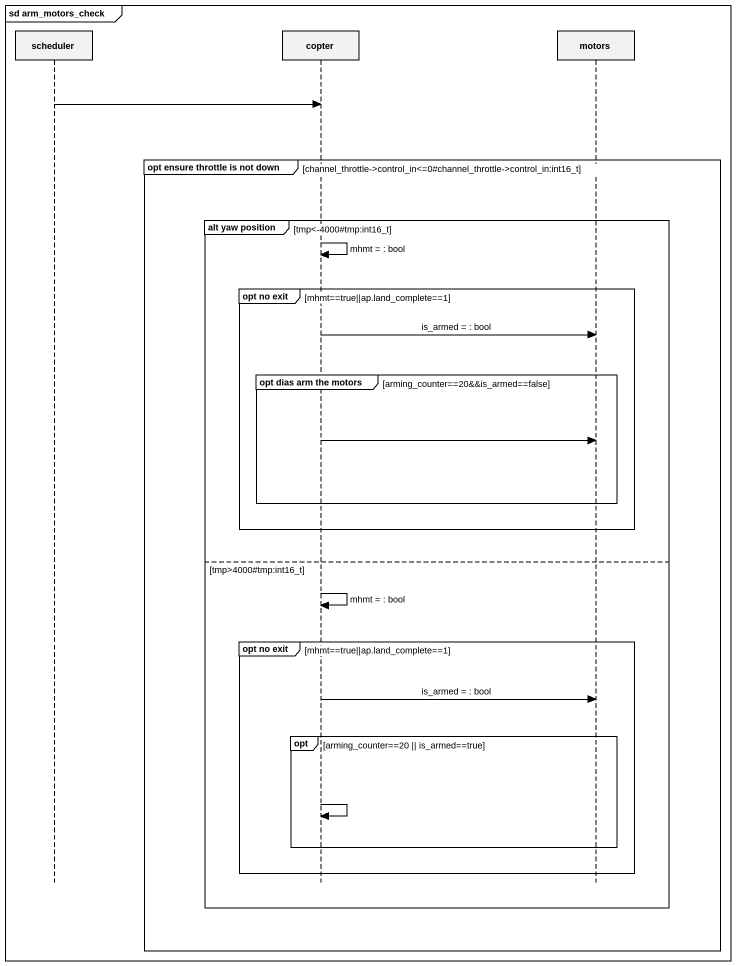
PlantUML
@startuml
mainframe sd arm_motors_check
hide footbox
participant scheduler
participant copter
participant motors

scheduler -> copter
group opt ensure throttle is not down [channel_throttle->control_in<=0#channel_throttle->control_in:int16_t]
  group alt yaw position [tmp<-4000#tmp:int16_t]
    copter -> copter : mhmt = : bool
    group opt no exit [mhmt==true||ap.land_complete==1]
      copter -> motors : is_armed = : bool
      group opt dias arm the motors [arming_counter==20&&is_armed==false]
        copter -> motors
      end
    end
  else tmp>4000#tmp:int16_t
    copter -> copter : mhmt = : bool
    group opt no exit [mhmt==true||ap.land_complete==1]
      copter -> motors : is_armed = : bool
      opt arming_counter==20 || is_armed==true
        copter -> copter
      end
    end
  end
end
@enduml
